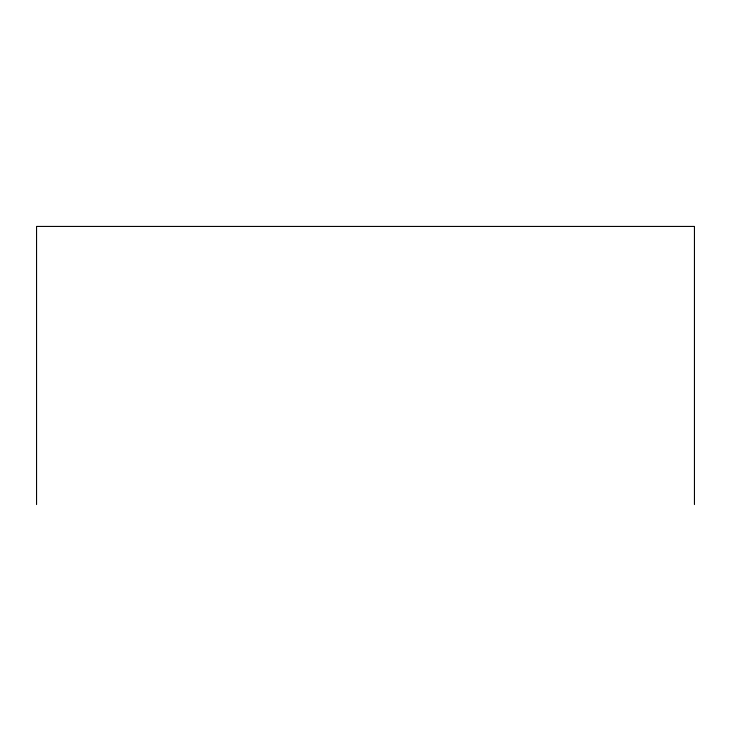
<?xml version="1.0" encoding="UTF-8"?>
<svg xmlns="http://www.w3.org/2000/svg" width="731" height="731" viewBox="0 0 731 731"><rect width="100%" height="100%" fill="white"/><g stroke="black" fill="none" stroke-linecap="round" stroke-linejoin="round"><path stroke-width="1.1" d="M694.45 504.564L694.45 226.436L36.55 226.436L36.55 504.564"/></g></svg>
